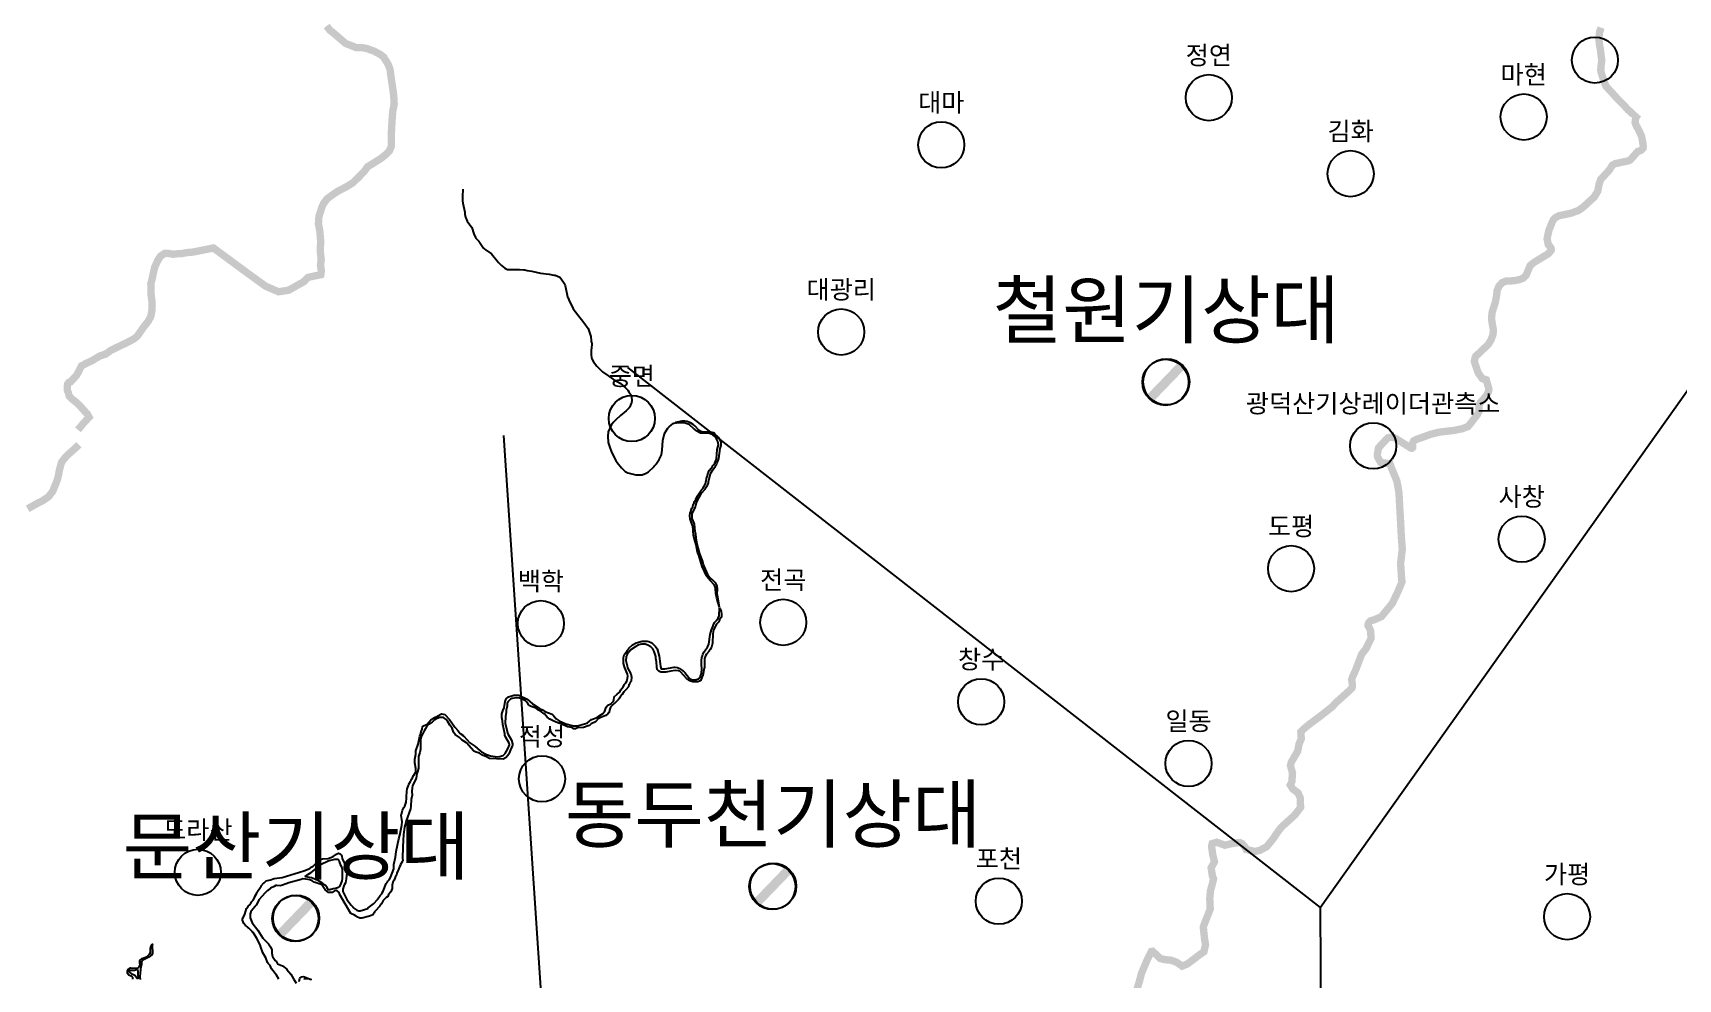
# Model space of a CAD drawing. Header units: millimetres. Extents: x -19392 to 580976, y -49129 to 736091.
# Drawn here: x 164931 to 254164, y 484056 to 535383 of the extents above; entities that cross this region are included whole.
import ezdxf
from ezdxf.enums import TextEntityAlignment as Align

# ---------------------------------------------------------------- set-up
doc = ezdxf.new("R2010")
doc.units = ezdxf.units.MM
for name, color, linetype in [('2411', 7, 'Continuous'), ('AWS', 4, 'Continuous'), ('AWS명', 2, 'Continuous'), ('EL', 2, 'Continuous'), ('MAIN-RIVER', 5, 'Continuous'), ('Point', 1, 'Continuous'), ('관측소명', 3, 'Continuous'), ('기상청', 1, 'Continuous'), ('티센', 6, 'Continuous')]:
    doc.layers.add(name, color=color, linetype=linetype)
doc.styles.get("Standard").update_dxf_attribs({"font": ''})
doc.styles.get('Standard').set_extended_font_data('Gulim')

# ---------------------------------------------------------------- blocks, each defined once
blk = doc.blocks.new('관측소(기상청)')
at = {"layer": '기상청', "const_width": 500}
blk.add_lwpolyline([(821, 874), (-914, -926)], dxfattribs=at)
at = {"layer": '기상청'}
blk.add_circle((-46, -26), 1250, dxfattribs=at)

msp = doc.modelspace()

# ---------------------------------------------------------------- linework, layer by layer
at = {"layer": '2411', "const_width": 400}
for points in [[(180862, 535755), (181042, 535527), (181220, 535387), (181410, 535225), (181889, 534815), (182476, 534582), (182763, 534587), (183039, 534537), (183271, 534452), (183426, 534400), (183603, 534304), (183748, 534229), (183959, 534068), (183982, 534013), (184083, 533872), (184196, 533675), (184208, 533653), (184299, 533413), (184411, 532611), (184472, 532216), (184510, 531831), (184526, 531523), (184454, 531159), (184425, 530883), (184408, 530553), (184382, 530134), (184375, 529837), (184370, 529418), (184362, 529209), (184267, 528987), (184061, 528775), (183821, 528584), (183287, 528245), (183090, 528131), (182907, 527875), (182571, 527528), (182289, 527259), (181994, 527067), (181667, 526897), (181470, 526794), (181186, 526603), (180892, 526389), (180698, 526132), (180602, 525921), (180518, 525645), (180444, 525434), (180435, 525302), (180417, 525016), (180489, 524664), (180542, 524049), (180524, 523795), (180517, 523542), (180568, 523080), (180528, 522772), (180576, 522486), (180546, 522270), (179847, 522119), (179629, 521890), (178800, 521424), (178250, 521341), (177556, 521642), (176509, 522398), (174722, 523717), (173613, 523493), (173448, 523480), (173283, 523466), (173042, 523418), (172789, 523403), (172536, 523376), (172304, 523417), (172084, 523424), (171855, 523277), (171715, 523065), (171533, 522666), (171451, 522301), (171410, 522091), (171326, 521771), (171347, 521100), (171384, 520869), (171399, 520583), (171391, 520363), (171351, 520120), (171320, 519987), (171191, 519754), (171083, 519609), (170921, 519408), (170802, 519230), (170597, 518940), (170423, 518794), (170238, 518692), (170019, 518578), (169800, 518475), (169166, 518167), (168883, 517965), (168543, 517849), (168128, 517600), (167811, 517451), (167560, 517315), (167400, 516993), (167282, 516782), (167086, 516580), (166978, 516457), (166879, 516423), (166815, 516333), (166795, 516201), (166797, 516003), (166843, 515882), (166901, 515685), (167025, 515544), (167236, 515382), (167459, 515177), (167672, 514938), (167896, 514689), (167976, 514536), (167791, 514335), (167683, 514223), (167375, 513848)], [(224799, 483455), (224945, 483930), (225055, 484357), (225384, 485138), (225591, 485552), (225665, 485564), (226079, 485174), (226323, 485113), (226677, 485077), (226969, 484967), (227262, 484760), (227530, 484869), (227652, 484955), (227652, 484955), (228165, 485345), (228445, 485540), (228531, 485906), (228470, 486321), (228409, 486894), (228653, 487516), (228787, 487857), (228762, 488431), (228799, 488845), (228884, 489150), (228970, 489492), (228909, 489626), (228835, 490089), (229018, 490418), (228921, 490821), (228860, 491260), (228896, 491406), (229140, 491480), (229579, 491321), (230116, 491443), (230409, 491455), (230518, 491406), (230665, 491236), (230738, 491089), (231201, 490980), (231482, 491040), (231860, 491248), (232202, 491675), (232543, 492175), (232726, 492370), (233372, 492955), (233372, 492955), (233689, 493370), (233665, 493907), (233543, 494163), (233263, 494370), (233128, 494590), (233214, 494760), (233250, 495236), (233141, 495638), (233189, 495833), (233531, 496419), (233604, 496809), (233726, 497090), (233702, 497468), (233872, 497638), (234104, 497834), (234775, 498334), (235409, 498834), (235616, 499065), (235799, 499224), (236327, 499698), (236480, 499861), (236498, 499951), (236487, 500104), (236460, 500305), (236507, 500454), (236666, 500802), (237004, 501687), (237233, 501975), (237511, 502541), (237481, 502969), (237402, 503138), (237352, 503217), (237352, 503307), (237392, 503396), (237471, 503485), (237700, 503555), (238078, 503724), (238664, 504439), (238982, 505105), (239187, 505598), (239160, 505890), (239160, 505890), (239114, 506610), (239205, 507375), (239151, 508095), (239151, 508095), (239105, 508988), (239069, 509599), (239023, 510456), (238914, 511066), (238613, 511795), (238540, 512005), (238030, 512087), (237866, 512370), (237848, 512508), (237918, 512881), (238412, 513410), (238510, 513442), (238666, 513442), (238764, 513426), (238872, 513372), (239212, 513151), (239666, 512864), (239720, 512854), (239758, 512886), (239758, 513097), (239817, 513248), (239936, 513318), (240744, 513610), (241154, 513713), (241408, 513750), (242024, 513821), (242456, 513912), (242764, 514026), (242915, 514210), (243288, 514690), (243375, 514869), (243358, 515177), (243439, 515333), (243494, 515393), (243607, 515517), (243774, 515722), (243877, 515911), (243904, 516052), (243904, 516052), (243877, 516165), (243828, 516317), (243761, 516565), (243545, 516630), (243356, 516889), (243280, 517046), (243113, 517565), (243145, 517737), (243210, 517872), (243340, 517981), (243639, 518267), (243872, 518488), (244028, 518753), (244120, 519007), (244147, 519256), (244066, 519720), (244045, 519920), (244082, 520244), (244169, 520509), (244250, 520768), (244320, 521141), (244347, 521400), (244450, 521649), (244623, 521838), (244828, 521919), (245293, 521941), (245606, 522016), (245763, 522081), (245925, 522249), (246141, 522762), (246351, 522935), (246351, 522935), (247108, 523394), (247270, 523567), (247286, 523632), (247264, 523729), (247119, 523907), (247059, 524215), (247151, 524658), (247324, 525096), (247410, 525269), (247540, 525382), (247713, 525468), (248337, 525598), (248758, 525749), (249023, 525938), (249612, 526479), (249806, 526797), (249877, 527170), (249966, 527435), (250106, 527586), (250425, 527932), (250576, 528170), (250636, 528234), (250749, 528289), (250917, 528326), (251484, 528445), (251586, 528510), (251973, 528948), (252162, 529018), (252264, 529131), (252275, 529229), (252237, 529504), (252237, 529504), (252189, 529763), (252059, 530050), (251881, 530379), (251832, 530525), (251865, 530784), (251887, 530815), (251633, 531041), (251543, 531138), (251465, 531192), (251252, 531431), (251129, 531550), (250883, 531799), (250738, 531961), (250570, 532146), (250267, 532471), (250176, 532667), (250015, 533149), (249967, 533368), (249995, 533677), (250025, 533886), (249988, 534150), (249949, 534490), (249901, 534754), (249863, 535083), (249912, 535458), (249986, 535668)], [(164646, 509569), (164831, 509671), (165214, 509886), (165433, 509989), (165771, 510215), (165998, 510505), (166136, 510838), (166253, 511137), (166315, 511370), (166356, 511613), (166429, 511900), (166492, 512099), (166632, 512289), (166806, 512479), (166969, 512625), (167056, 512703), (167164, 512793), (167425, 513046)]]:
    msp.add_lwpolyline(points, dxfattribs=at)
at = {"layer": 'AWS'}
for centre in [(249654, 533910), (228712, 531870), (245790, 530823), (214199, 529311), (236403, 527745), (208773, 519159), (197416, 514466), (237625, 512982), (245681, 507924), (233172, 506321), (192484, 503340), (205629, 503409), (216362, 499099), (192543, 494921), (227612, 495755), (173876, 489848), (217324, 488285), (248143, 487443)]:
    msp.add_circle(centre, 1250, dxfattribs=at)
at = {"layer": 'MAIN-RIVER'}
for points in [[(188251, 526912), (188224, 526503), (188231, 526265), (188249, 526147), (188364, 525650), (188367, 525547), (188399, 525385), (188492, 525179), (188738, 524836), (188849, 524477), (188928, 524292), (188960, 524244), (188960, 524244), (188960, 524244), (189121, 524077), (189121, 524064), (189154, 524032), (189378, 523714), (189391, 523714), (189395, 523698), (189415, 523692), (189469, 523642), (189808, 523392), (190182, 522930), (190342, 522774), (190530, 522628), (190670, 522555), (190776, 522542), (191329, 522551), (191562, 522528), (191620, 522539), (191620, 522539), (191736, 522500), (191993, 522460), (192455, 522348), (192924, 522297), (193183, 522246), (193249, 522242), (193249, 522242), (193504, 522135), (193585, 522051), (193754, 521815), (193754, 521815), (193753, 521791), (193795, 521675), (193923, 521060), (193923, 521060), (193961, 521018), (193997, 520898), (194240, 520423), (194479, 520096), (194820, 519674), (195045, 519343), (195190, 518907), (195219, 518701), (195213, 518643), (195213, 518643), (195227, 518594), (195245, 518570), (195248, 518478), (195205, 518158), (195204, 517921), (195224, 517782), (195253, 517697), (195337, 517544), (195512, 517313), (195832, 517005), (196118, 516795), (196169, 516769), (196426, 516581), (196779, 516382), (197078, 516137), (197204, 515999), (197258, 515915), (197258, 515915), (197371, 515727), (197414, 515486), (197415, 515439), (197390, 515321), (197354, 515244), (197308, 515108), (197265, 515065), (197265, 515052), (197103, 514881), (196798, 514625), (196798, 514625), (196798, 514625), (196556, 514400), (196543, 514400), (196505, 514363), (196499, 514344), (196414, 514262), (196408, 514243), (196309, 514122), (196178, 513866), (196133, 513736), (196108, 513517), (196139, 513167), (196184, 512995), (196308, 512649), (196545, 512192), (196620, 512071), (196848, 511788), (197050, 511599), (197200, 511518), (197269, 511493), (197625, 511412), (197899, 511405), (197968, 511417), (198193, 511492), (198324, 511579), (198626, 511858), (198649, 511904), (198754, 512015), (198754, 512027), (198901, 512235), (198992, 512416), (199018, 512504), (199061, 512753), (199093, 513278), (199193, 513646), (199368, 513945), (199444, 514021), (199562, 514126), (199574, 514126), (199666, 514189), (199700, 514207), (199793, 514224), (199793, 514224)], [(202164, 504236), (202066, 504909), (202053, 504940), (202066, 505199), (202047, 505383), (201966, 505527), (201772, 505724), (201716, 505763), (201678, 505805), (201666, 505805), (201659, 505824), (201642, 505830), (201598, 505887), (201530, 506011), (201312, 506545), (201274, 506695), (201262, 506707), (201106, 507132), (200963, 507657), (200900, 507988), (200894, 508187), (200853, 508329), (200814, 508731), (200801, 508781), (200685, 509043), (200690, 509177), (200690, 509177), (200695, 509300), (200789, 509524), (200873, 509659), (200873, 509659), (200889, 509774), (200933, 509948), (201202, 510423), (201389, 510635), (201439, 510747), (201521, 510853), (201570, 510953), (201578, 511024), (201683, 511477), (201808, 511677), (201808, 511690), (201958, 511877), (201977, 511921), (202002, 511945), (202031, 512023), (202071, 512089), (202132, 512303), (202202, 512845), (202265, 513007), (202265, 513182), (202197, 513322), (202115, 513429), (202059, 513488), (201990, 513525), (201871, 513683), (201871, 513683), (201709, 513726), (201322, 513726), (201166, 513756), (201072, 513819), (200841, 514069), (200737, 514149), (200598, 514232), (200418, 514301), (200286, 514325), (200130, 514326), (199790, 514245), (199793, 514224), (199793, 514224)], [(202164, 504236), (202072, 504528), (202034, 504720), (201966, 504965), (201960, 505240), (201944, 505320), (201891, 505427), (201661, 505682), (201641, 505693), (201641, 505706), (201563, 505801), (201473, 505936), (201227, 506431), (201044, 507045), (200981, 507214), (200906, 507607), (200866, 507735), (200858, 507797), (200769, 508144), (200720, 508631), (200644, 508809), (200576, 509024), (200570, 509161), (200576, 509362), (200589, 509375), (200670, 509599), (200727, 509680), (200751, 509795), (200776, 509845), (200808, 509967), (200883, 510079), (200883, 510079), (200973, 510267), (201191, 510597), (201191, 510597), (201258, 510663), (201403, 510916), (201430, 511014), (201483, 511297), (201496, 511309), (201565, 511536), (201633, 511671), (201796, 511871), (201796, 511896), (201852, 511952), (201856, 511974), (201915, 512051), (201930, 512098), (201958, 512140), (201964, 512190), (201990, 512258), (202002, 512270), (202052, 512783), (202115, 513045), (202078, 513213), (201965, 513437), (201921, 513491), (201807, 513584), (201635, 513644), (201135, 513663), (200900, 513805), (200900, 513818), (200848, 513847), (200823, 513873), (200810, 513873), (200810, 513873), (200804, 513892), (200517, 514132), (200467, 514164), (200311, 514214), (200249, 514226), (200005, 514223), (199859, 514209), (199793, 514224), (199793, 514224)], [(178274, 484048), (178134, 484266), (177877, 484620), (177792, 484800), (177699, 484903), (177660, 484966), (177562, 485219), (177397, 485490), (177279, 485842), (177273, 485885), (177067, 486295), (176872, 486585), (176854, 486593), (176848, 486612), (176651, 486820), (176570, 486875), (176564, 486892), (176459, 486973), (176379, 487068), (176379, 487068), (176302, 487247), (176303, 487319), (176415, 487529), (176492, 487822), (176505, 487835), (176518, 487878), (176615, 487991), (176615, 488004), (176709, 488100), (176709, 488125), (176747, 488161), (176795, 488239), (176875, 488334), (176959, 488496), (176972, 488545), (177069, 488718), (177075, 488749), (177306, 489102), (177306, 489114), (177452, 489283), (177471, 489286), (177552, 489351), (177588, 489382), (177814, 489434), (178018, 489515), (178444, 489565), (179624, 489933), (179958, 490065), (179995, 490089), (179996, 490102), (180140, 490181), (180140, 490181), (180331, 490390), (180331, 490412), (180464, 490507), (180633, 490573), (180953, 490599), (180997, 490611), (181223, 490707), (181390, 490836), (181505, 490885), (181600, 490851), (181652, 490792), (181679, 490731), (181702, 490580), (181805, 490379), (181919, 490065), (181917, 489990), (181965, 489814), (181916, 489492), (181891, 489276), (181836, 489180), (181819, 489174), (181790, 489113), (181738, 488931), (181742, 488806), (181966, 488378), (182186, 488068), (182278, 487970), (182278, 487957), (182291, 487957), (182338, 487911), (182501, 487800), (182501, 487800), (182600, 487761), (182688, 487766), (183089, 487891), (183109, 487925), (183412, 488135), (183412, 488148), (183647, 488400), (183647, 488413), (183762, 488584), (183852, 488684), (183876, 488743), (183933, 488822), (184098, 489243), (184142, 489294), (184188, 489376), (184247, 489447), (184322, 489564), (184498, 490029), (184514, 490266), (184602, 490665), (184638, 490983), (184782, 491658), (184838, 491859), (184948, 492400), (184957, 492583), (184910, 492958), (184917, 492978), (184982, 493215), (185047, 493359), (185103, 493443), (185181, 493654), (185181, 493654), (185185, 493876), (185196, 493935), (185214, 494240), (185236, 494384), (185307, 494561), (185328, 494638), (185405, 494779), (185437, 494820), (185485, 494927), (185521, 494973), (185566, 495097), (185592, 495122), (185682, 495258), (185695, 495307), (185704, 495476), (185640, 495795), (185643, 495989), (185703, 496250), (185706, 496431), (185831, 496798), (185913, 497240), (185958, 497327), (186005, 497520), (186050, 497613), (186064, 497751), (186085, 497781), (186311, 497889), (186528, 498139), (186662, 498217), (186679, 498236), (186867, 498312), (186867, 498312), (186899, 498339), (187101, 498452), (187275, 498417), (187533, 498145), (187820, 497722), (187994, 497515), (188000, 497495), (188020, 497484), (188109, 497373), (188243, 497282), (188291, 497231), (188312, 497226), (188637, 496865), (188903, 496686), (189186, 496438), (189260, 496387), (189533, 496239), (189744, 496173), (189996, 496128), (190137, 496116), (190263, 496129), (190369, 496159), (190438, 496193), (190546, 496291), (190699, 496551), (190772, 496756), (190754, 496862), (190560, 497203), (190524, 497297), (190519, 497360), (190414, 497862), (190414, 497862), (190406, 498074), (190358, 498256), (190367, 498449), (190455, 498711), (190485, 498772), (190541, 499121), (190594, 499257), (190732, 499374), (190899, 499430), (191015, 499454), (191290, 499458), (191739, 499242), (192025, 498984), (192341, 498789), (192409, 498744), (192412, 498731), (192570, 498670), (192706, 498580), (193103, 498419), (193158, 498369), (193318, 498170), (193466, 498068), (193845, 497905), (194255, 497799), (194462, 497786), (194467, 497796), (194982, 497944), (195013, 497962), (195222, 498146), (195530, 498253), (195644, 498345), (195644, 498345), (195831, 498446), (195948, 498597), (196020, 498814), (196116, 498909), (196273, 498997), (196425, 499126), (196445, 499182), (196461, 499369), (196613, 499520), (196625, 499520), (196732, 499602), (196742, 499630), (196786, 499683), (196805, 499727), (196805, 499728), (196943, 499911), (197024, 500035), (197024, 500035), (197024, 500060), (197084, 500126), (197143, 500217), (197185, 500356), (197199, 500488), (197174, 500597), (197031, 500941), (196962, 501184), (196956, 501509), (197000, 501640), (197031, 501684), (197031, 501703), (197156, 501862), (197156, 501874), (197256, 501977), (197262, 502008), (197456, 502183), (197650, 502289), (197968, 502383), (198249, 502382), (198330, 502364), (198499, 502295), (198705, 502094), (198786, 501976), (198849, 501774), (198898, 501577), (198945, 501160), (198970, 501017), (199010, 500893), (199210, 500883), (199210, 500883), (199703, 500983), (199765, 500983), (199900, 500955), (200002, 500913), (200168, 500794), (200174, 500777), (200196, 500770), (200283, 500680), (200546, 500366), (200596, 500327), (200721, 500282), (200858, 500282), (201033, 500345), (201133, 500470), (201133, 500488), (201201, 500632), (201214, 500907), (201195, 501108), (201190, 501294), (201221, 501544), (201248, 501591), (201270, 501674), (201333, 501812), (201403, 501916), (201528, 502068), (201599, 502227), (201665, 502742), (201734, 502998), (201821, 503211), (201823, 503268), (201823, 503268), (201866, 503314), (201903, 503398), (202028, 503532), (202028, 503544), (202103, 503635), (202144, 503759), (202170, 504196), (202170, 504196)], [(202170, 504196), (202208, 504137), (202263, 503993), (202284, 503853), (202271, 503697), (202178, 503566), (202171, 503535), (202145, 503498), (202109, 503410), (202015, 503304), (201846, 503005), (201802, 502786), (201783, 502286), (201740, 502068), (201667, 501940), (201602, 501868), (201602, 501843), (201466, 501689), (201408, 501600), (201350, 501446), (201354, 501347), (201354, 501347), (201364, 501057), (201359, 500933), (201347, 500920), (201303, 500739), (201258, 500501), (201232, 500476), (201218, 500417), (201157, 500270), (201088, 500209), (201088, 500209), (201088, 500209), (200988, 500176), (200718, 500180), (200558, 500239), (200483, 500283), (200377, 500370), (200077, 500711), (200028, 500752), (199953, 500783), (199766, 500796), (199536, 500752), (199260, 500715), (198991, 500715), (198991, 500715), (198873, 500752), (198791, 500858), (198767, 500977), (198761, 501271), (198717, 501446), (198711, 501558), (198630, 501820), (198548, 501976), (198455, 502089), (198278, 502177), (198131, 502220), (197937, 502220), (197787, 502182), (197624, 502104), (197388, 501930), (197375, 501930), (197318, 501867), (197305, 501867), (197162, 501691), (197137, 501584), (197106, 501540), (197093, 501334), (197155, 501041), (197186, 500941), (197355, 500616), (197405, 500435), (197374, 500216), (197330, 500160), (197312, 500079), (197261, 500029), (197261, 500029), (197231, 499911), (197094, 499743), (196986, 499639), (196900, 499493), (196785, 499370), (196753, 499290), (196692, 499231), (196683, 499197), (196480, 499005), (196436, 498981), (196362, 498911), (196349, 498912), (196349, 498899), (196263, 498815), (196205, 498637), (196184, 498524), (196161, 498518), (196131, 498472), (196119, 498472), (196108, 498444), (196000, 498364), (195726, 498246), (195598, 498180), (195598, 498180), (195451, 498011), (195212, 497896), (195116, 497821), (195053, 497787), (194790, 497704), (194466, 497683), (194352, 497638), (194290, 497637), (194274, 497637), (194212, 497675), (194145, 497698), (193935, 497742), (193684, 497841), (193228, 498028), (192962, 498163), (192832, 498272), (192678, 498437), (192666, 498437), (192667, 498450), (192593, 498507), (192516, 498556), (192350, 498636), (192228, 498750), (191948, 498848), (191850, 498906), (191820, 498943), (191807, 498943), (191802, 498963), (191696, 499099), (191647, 499147), (191436, 499259), (191436, 499259), (191318, 499302), (191181, 499310), (190931, 499271), (190843, 499239), (190813, 499221), (190696, 499093), (190658, 499019), (190656, 498863), (190596, 498639), (190594, 498533), (190559, 498296), (190553, 497915), (190694, 497357), (190882, 497016), (190942, 496822), (190947, 496747), (190933, 496666), (190874, 496589), (190830, 496502), (190763, 496317), (190745, 496289), (190739, 496254), (190594, 496085), (190441, 495986), (189704, 496030), (189537, 496120), (189319, 496198), (189147, 496307), (188975, 496364), (188848, 496418), (188443, 496875), (188443, 496875), (188295, 496958), (188215, 497022), (188073, 497168), (187832, 497322), (187747, 497454), (187669, 497668), (187546, 497824), (187413, 498053), (187338, 498136), (187204, 498240), (187173, 498250), (186998, 498253), (186866, 498190), (186702, 498099), (186581, 497985), (186423, 497878), (186409, 497877), (186271, 497740), (186208, 497609), (186150, 497529), (185981, 497195), (185953, 497027), (185958, 496533), (185918, 496347), (185839, 496123), (185842, 495492), (185794, 495293), (185749, 495206), (185720, 494957), (185701, 494895), (185606, 494738), (185606, 494738), (185514, 494543), (185493, 494423), (185484, 494236), (185493, 494043), (185439, 493800), (185428, 493437), (185415, 493299), (185171, 492636), (185164, 492555), (185085, 492307), (185028, 491908), (185012, 491583), (185015, 491433), (185002, 491358), (184998, 491015), (184973, 490821), (184975, 490641), (185001, 490478), (184954, 490416), (184873, 490266), (184865, 490232), (184813, 490149), (184758, 490007), (184750, 489959), (184669, 489796), (184644, 489689), (184604, 489622), (184532, 489423), (184461, 489306), (184419, 489159), (184408, 488966), (184408, 488966), (184353, 488795), (184226, 488647), (184180, 488529), (184086, 488480), (183921, 488314), (183830, 488135), (183747, 488028), (183747, 488016), (183493, 487747), (183493, 487734), (183455, 487697), (183438, 487653), (183381, 487581), (183359, 487536), (183189, 487464), (182769, 487365), (182656, 487367), (182501, 487432), (182464, 487467), (182377, 487522), (182167, 487612), (181555, 488672), (181536, 488759), (181436, 488845), (181399, 488861), (181287, 488850), (181154, 488762), (181110, 488747), (180955, 488762), (180788, 488890), (180593, 489168), (180593, 489168), (180557, 489188), (180177, 489318), (180072, 489383), (179947, 489438), (179867, 489467), (179724, 489484), (179580, 489490), (179482, 489467), (178814, 489277), (178474, 489146), (178349, 489122), (178162, 489132), (178112, 489126), (178021, 489076), (177816, 488988), (177671, 488862), (177658, 488863), (177516, 488721), (177516, 488709), (177200, 488373), (177046, 488076), (176971, 487993), (176965, 487972), (176791, 487761), (176758, 487707), (176719, 487594), (176722, 487381), (176824, 487108), (177123, 486713), (177397, 486283), (177703, 485966), (177703, 485966), (177821, 485804), (177881, 485645), (177884, 485463), (177931, 485288), (177992, 485174), (178075, 485059), (178087, 485059), (178118, 485028), (178154, 484959), (178206, 484890), (178473, 484779), (178695, 484595), (178695, 484582), (178707, 484579), (178916, 484329), (179059, 484064), (179208, 483843)], [(179694, 489616), (179847, 489735), (180022, 489833), (180282, 490041), (180435, 490213), (180447, 490213), (180529, 490272), (180944, 490468), (181302, 490562), (181465, 490566), (181520, 490505), (181537, 490436), (181604, 490266), (181653, 490177), (181706, 490031), (181704, 489518), (181689, 489387), (181618, 489183), (181540, 489059), (181508, 489028), (181342, 488971), (181236, 488958), (181222, 488946), (181039, 488893), (180938, 488906), (180920, 488934), (180890, 489032), (180786, 489155), (180650, 489235), (180452, 489370), (180227, 489474), (180227, 489474), (180043, 489545), (179725, 489602), (179694, 489616), (179694, 489616)], [(170354, 484054), (170343, 484142), (170299, 484193), (170126, 484264), (170059, 484359), (170066, 484490), (170066, 484490), (170106, 484576), (170220, 484662), (170251, 484674), (170575, 484650), (170638, 484668), (170702, 484729), (170722, 484786), (170740, 484804), (170739, 484917), (170727, 484948), (170729, 485060), (170865, 485170), (171135, 485278), (171258, 485401), (171314, 485494), (171307, 485739), (171351, 485881), (171382, 485926), (171413, 485943), (171408, 485871), (171426, 485468), (171374, 485368), (171210, 485246), (170895, 485085), (170841, 485031), (170840, 485018), (170812, 485003), (170816, 484853), (170777, 484741), (170747, 484392), (170737, 484179), (170737, 484179), (170743, 484040)], [(170389, 484284), (170301, 484318), (170246, 484372), (170202, 484397), (170148, 484458), (170148, 484495), (170180, 484541), (170449, 484533), (170549, 484576), (170606, 484569), (170623, 484481), (170623, 484317), (170641, 484093), (170629, 484081), (170579, 484082), (170457, 484259), (170389, 484284), (170389, 484284)], [(179365, 483934), (179414, 484103), (179476, 484170), (179500, 484179), (179607, 484189), (180018, 484032), (179782, 484069), (179627, 484048)]]:
    msp.add_lwpolyline(points, dxfattribs=at)
at = {"layer": '기상청'}
for centre in [(226409, 516456), (205083, 489101), (179210, 487366)]:
    msp.add_circle(centre, 1250, dxfattribs=at)
at = {"layer": '티센'}
for points in [[(266849, 533116), (234770, 487947)], [(234770, 487947), (197195, 517240)], [(190449, 513545), (193200, 472525)], [(234844, 475098), (234770, 487947)]]:
    msp.add_lwpolyline(points, dxfattribs=at)

# ---------------------------------------------------------------- block references
at = {"layer": 'Point'}
for p in [(226409, 516456), (205083, 489101), (179210, 487366)]:
    msp.add_blockref('관측소(기상청)', p, dxfattribs=at)

# ---------------------------------------------------------------- texts
at = {"layer": 'AWS명'}
for s, p in [('정연', (228712, 533370)), ('마현', (245790, 532323)), ('대마', (214199, 530811)), ('김화', (236403, 529245)), ('대광리', (208773, 520659)), ('중면', (197416, 515966)), ('광덕산기상레이더관측소', (237625, 514482)), ('사창', (245681, 509424)), ('도평', (233172, 507821)), ('백학', (192484, 504840)), ('전곡', (205629, 504909)), ('창수', (216362, 500599)), ('일동', (227612, 497255)), ('적성', (192543, 496421)), ('도라산', (173876, 491348)), ('포천', (217324, 489785)), ('가평', (248143, 488943))]:
    msp.add_text(s, height=1000, dxfattribs=at).set_placement(p, align=Align.BOTTOM_CENTER)
at = {"layer": 'EL'}
for p in [(226409, 516455), (205083, 489100), (179210, 487365)]:
    msp.add_text('0.000', height=2.5, dxfattribs=at).set_placement(p, align=Align.TOP_CENTER)
at = {"layer": '관측소명'}
for s, p in [('철원기상대', (226409, 517956)), ('동두천기상대', (205083, 490601)), ('문산기상대', (179210, 488866))]:
    msp.add_text(s, height=3000, dxfattribs=at).set_placement(p, align=Align.BOTTOM_CENTER)

doc.saveas('drawing.dxf')
